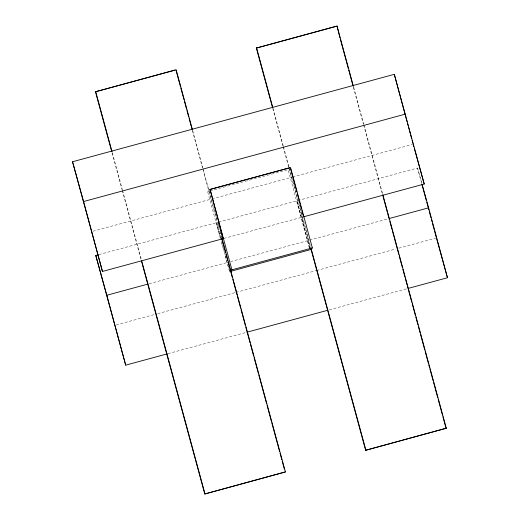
<?xml version="1.0" encoding="UTF-8"?>
<svg xmlns="http://www.w3.org/2000/svg" width="520" height="520" viewBox="0 0 520 520"><rect width="100%" height="100%" fill="white"/><g stroke="black" fill="none" stroke-linecap="round" stroke-linejoin="round"><path stroke-width="0.39" stroke-dasharray="2.6 1.95" d="M220.369 238.394L207.636 191.529L209.528 189.846M229.684 271.804L221.214 241.514M207.636 191.529L209.196 191.107M209.983 190.892L288.08 169.676L309.725 249.34M92.944 231.244L211.166 199.121M211.946 198.913L291.805 177.216M292.584 177.002L412.366 144.456M98.91 254.605L218.004 222.248M218.692 222.06L417.547 168.031L421.889 183.638M223.893 238.453L302.874 216.996M149.123 283.751L227.416 262.483M230.549 261.632L387.907 218.875M116.188 324.948L154.55 314.522M157.684 313.677L235.19 292.617M235.976 292.403L315.829 270.706M316.615 270.498L395.688 249.008M398.814 248.164L435.611 238.167M167.973 353.672L246.259 332.397M329.251 309.855L406.757 288.795M310.043 248.092L296.887 200.817L309.498 247.611M220.753 238.173L216.444 222.671L220.649 238.27M353.652 87.159L363.662 124.007M363.876 124.787L382.623 193.785M353.405 87.373L363.422 124.222M363.63 125.008L382.375 194.006M272.994 108.225L283.218 145.86M283.433 146.647L288.971 167.031M289.185 167.817L310.7 247.006M272.753 108.446L282.978 146.081M283.186 146.861L310.453 247.221M192.764 130.865L202.774 167.719M202.989 168.5L217.048 220.246M218.114 224.166L218.966 227.305M220.031 231.225L221.734 237.497M192.309 130.299L221.494 237.712M112.32 152.724L122.33 189.572M122.544 190.359L141.505 260.137M112.08 152.939L122.09 189.787M122.304 190.573L141.258 260.351M417.547 168.031L421.74 183.573M221.488 241.391L224.218 251.524M225.27 255.424L229.476 271.024"/><path stroke-width="0.78" d="M111.651 151.372L95.459 91.78L176.15 69.713L192.55 130.084M272.538 107.659L256.347 48.074L337.031 26L353.438 86.372M337.031 26L339.989 37.98M218.803 223.165L223.113 238.667L210.061 189.364L290.505 167.511L312.364 247.956L310.472 249.639L230.808 271.284M230.503 271.076L231.92 269.808L312.364 247.956M141.472 261.137L204.744 494L285.428 471.926L221.949 238.284M285.428 471.926L204.744 494M310.668 248.008L365.625 450.288L446.316 428.22L382.831 194.571M365.625 450.288L446.316 428.22M95.459 91.78L175.123 70.141M256.347 48.074L336.011 26.429M223.015 238.693L102.453 271.453L72.534 161.752L394.303 74.328L424.223 184.028L303.654 216.788M72.534 161.752L83.603 201.533L405.379 114.114M209.872 189.534L289.536 167.895M167.186 353.886L125.697 365.157L95.778 255.457L98.124 254.82M95.778 255.457L106.847 295.236L147.556 284.18M389.474 218.452L428.623 207.818L447.466 277.732L408.324 288.373M247.046 332.189L327.685 310.278M413.153 144.248L413.803 146.588M414.238 148.148L424.223 184.028M422.11 184.418L428.623 207.818M436.612 238.732L447.466 277.732M310.043 248.092L310.472 249.639M340.412 39.546L348.296 68.555M348.719 70.122L352.982 85.806M383.019 196.358L387.276 212.036M387.706 213.603L389.409 219.875M389.831 221.442L391.963 229.287M392.392 230.854L394.095 237.127M394.518 238.693L398.781 254.378M399.204 255.944L402.402 267.703M402.825 269.269L404.957 277.115M405.385 278.681L407.089 284.954M407.511 286.52L411.775 302.204M412.197 303.771L415.396 315.53M415.825 317.096L417.95 324.942M418.379 326.508L420.082 332.781M420.511 334.347L424.769 350.031M425.197 351.598L428.389 363.356M428.818 364.923L429.455 367.276M429.884 368.849L433.075 380.607M433.505 382.174L437.762 397.859M438.191 399.425L442.449 415.103M442.878 416.676L446.069 428.435M256.588 47.853L272.779 107.445M310.908 247.786L365.872 450.073M210.061 189.364L231.92 269.808M176.118 70.714L180.375 86.392M180.804 87.958L184.002 99.723M184.425 101.29L186.556 109.128M186.979 110.695L188.689 116.968M189.111 118.541L191.88 128.733M221.702 238.498L224.049 247.124M224.471 248.69L225.537 252.609M225.966 254.176L227.669 260.449M228.098 262.022L232.356 277.7M232.785 279.266L237.042 294.95M237.471 296.517L240.662 308.276M241.092 309.849L245.349 325.526M245.778 327.093L250.036 342.778M250.464 344.344L253.656 356.103M254.085 357.675L258.343 373.353M258.772 374.92L266.65 403.929M267.079 405.503L271.336 421.181M271.765 422.747L279.643 451.757M280.072 453.329L281.775 459.602M282.204 461.168L284.329 469.007M95.706 91.566L112.106 151.938M141.72 260.923L204.984 493.786M394.303 74.328L404.982 113.952M405.405 115.505L407.082 121.719M407.498 123.273L408.129 125.599M408.544 127.153L409.175 129.487M409.591 131.04L410.222 133.367M410.637 134.921L411.684 138.808M412.106 140.361L412.945 143.468M421.947 184.347L426.348 200.661M426.764 202.215L428.857 209.983M429.279 211.536L430.95 217.75M431.373 219.303L431.997 221.637M432.419 223.191L434.096 229.405M434.512 230.958L436.189 237.172M290.524 168.461L296.829 191.854M297.252 193.414L298.935 199.654M299.351 201.214L299.981 203.554M300.404 205.114L301.457 209.014M301.873 210.574L303.557 216.814M83.603 201.533L102.453 271.453M106.847 295.236L125.697 365.157"/></g></svg>
